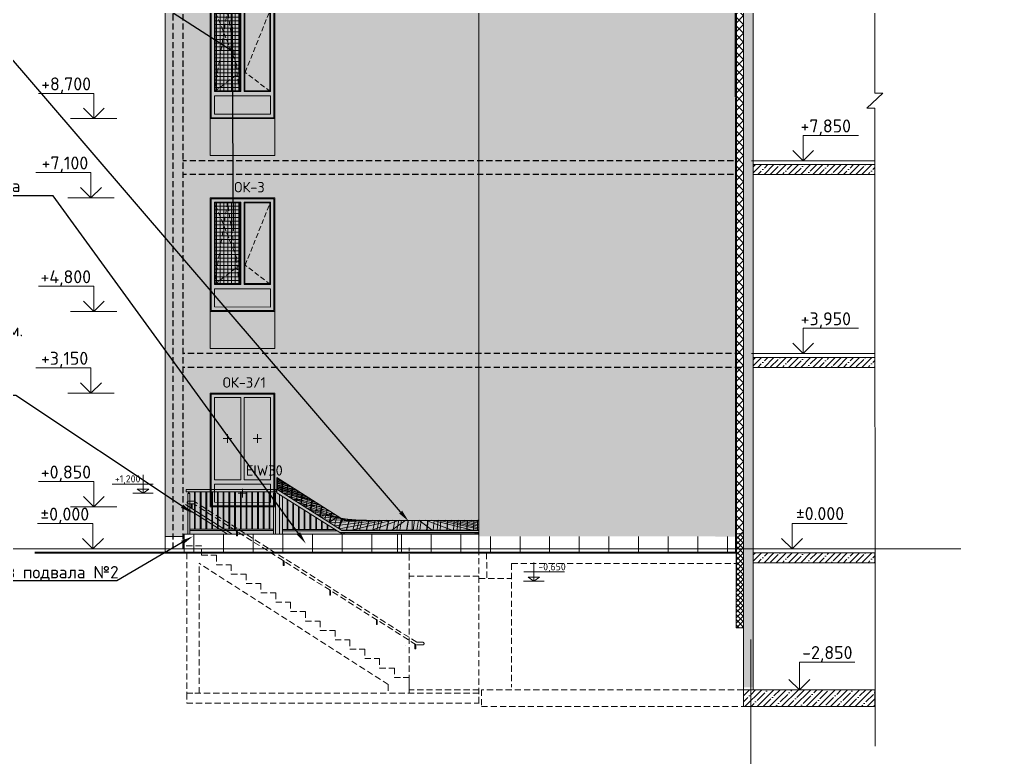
# Model space of a CAD drawing. Header units: millimetres. Extents: x -136099598 to 9192475, y 0 to 779331.
# Drawn here: x -294988 to -275324, y 250750 to 265677 of the extents above; entities that cross this region are included whole.
import ezdxf
from ezdxf import colors
from ezdxf.entities.mleader import LeaderData, LeaderLine
from ezdxf.math import Vec2, Vec3

# ---------------------------------------------------------------- set-up
doc = ezdxf.new("R2010")
doc.units = ezdxf.units.MM
doc.header["$MEASUREMENT"] = 0
doc.linetypes.add('01_base$0$DASHED2', pattern=[0.375, 0.25, -0.125])
doc.linetypes.add('ADSK_Штриховая_ш2 п1', pattern=[3, 2, -1])
doc.layers.get('0').update_dxf_attribs({"color": 250, "lineweight": 9})
doc.layers.get('Defpoints').update_dxf_attribs({"color": 8})
for name, color, linetype, lineweight, true_color in [('!_Окно_00_Штрих_Стекло', 7, 'Continuous', 0, 0x737373), ('RAL 100 6030', 7, 'Continuous', 0, 0x989057), ('RAL 7016', 7, 'Continuous', 0, 0x383e42), ('RAL 90 10', 7, 'Continuous', 0, 0xf1ece1)]:
    doc.layers.add(name, color=color, linetype=linetype, lineweight=lineweight, true_color=true_color)
for name, color, linetype, lineweight in [('!_Цоколь', 7, 'Continuous', 0), ('_Фасад', 7, 'Continuous', 9), ('АР-Выноски', 5, 'Continuous', 5), ('АР.РД_Выноски', 174, 'Continuous', 9), ('АР_Лестницы ограждения', 86, 'Continuous', 13), ('АР_Оси', 193, 'Continuous', 9), ('АР_тонкая линия', 250, 'Continuous', 0), ('Подвал', 250, 'ADSK_Штриховая_ш2 п1', 30), ('пунктир', 251, 'Continuous', 13), ('СТЕНЫ кирпич ЛИДЕР', 250, 'Continuous', 15), ('Фасад_тонкие', 7, 'Continuous', 5), ('фасады', 7, 'Continuous', 9), ('Штриховка', 7, 'Continuous', 5)]:
    doc.layers.add(name, color=color, linetype=linetype, lineweight=lineweight)
for name, color, linetype in [('PDF _0', 7, 'Continuous'), ('PDF _PDF _0', 7, 'Continuous'), ('PDF _Текст', 7, 'Continuous')]:
    doc.layers.add(name, color=color, linetype=linetype)
doc.styles.add('ICOCPEUR', font='isocpeur.ttf')
doc.styles.add('ISOCPEUR', font='isocpeur.ttf', dxfattribs={"width": 0.7})
doc.styles.add('PDF ISOCPEUR', font='isocpeur.ttf')

# ---------------------------------------------------------------- blocks, each defined once
blk = doc.blocks.new('A$C3735e77a')
at = {"layer": 'RAL 100 6030'}
h = blk.add_hatch(color=256, dxfattribs=at)
h.dxf.hatch_style = 1
h.paths.add_polyline_path([(1311.510507199913, 5.960464477539062e-08), (0, -5.960464477539062e-08), (0, -748.4301744000404), (1311.510507199913, -748.4301742808311)])
at = {"layer": 'СТЕНЫ кирпич ЛИДЕР', "ltscale": 100}
blk.add_lwpolyline([(0, 0), (1311.510507199913, 0), (1311.510507199913, -748.4301744000404), (0, -748.4301744000404)], close=True, dxfattribs=at)
blk = doc.blocks.new('A$Cb9b29b39')
at = {"layer": '!_Окно_00_Штрих_Стекло'}
h = blk.add_hatch(color=256, dxfattribs=at)
h.dxf.hatch_style = 1
h.set_gradient(color1=(70, 92, 124), color2=(219, 225, 235), name='CURVED')
h.paths.add_polyline_path([(104.7375148522565, 2195.805603200105), (600.7859016004952, 2195.805603200105), (600.917144174367, 563.8608007034557), (104.8687574261282, 563.8608007034557)])
h.paths.add_polyline_path([(1207.596321599558, 2196.245167824501), (706.8104199990632, 2195.429451017438), (706.8598987724226, 563.3541789744892), (1207.645800372918, 564.1698957815521)])
h.paths.add_polyline_path([(90.00087051630544, 460.4536994000958), (1221.511377716219, 458.442972600082), (1221.138098465409, 88.78133905673968), (89.62759126549577, 90.79206585675348)])
at = {"layer": 'PDF _PDF _0', "lineweight": 0, "true_color": 0x636466}
h = blk.add_hatch(dxfattribs=at)
h.set_pattern_fill('ANSI37', color=251, scale=600, angle=135)
h.set_pattern_definition([(180, (0, 0), (-7.105427357601002e-15, -75), []), (270, (0, 0), (75, -1.4210854715202e-14), [])])
h.paths.add_polyline_path([(600.8136891417488, 564.3675598258352), (600.7859016004952, 2196.819007847348), (105, 2195.805603200105), (105.0277875412536, 563.3541551785921)])
at = {"layer": 'RAL 7016'}
h = blk.add_hatch(color=256, dxfattribs=at)
h.dxf.hatch_style = 1
h.paths.add_polyline_path([(1311.510507199913, 2300.805603200105), (0, 2300.805603200105), (0, 0), (1311.510507199913, 0)])
h.paths.add_polyline_path([(706.5796793646753, 2195.805238283163), (1207.36558096517, 2196.457152982024), (1207.875794880772, 564.0883693593746), (707.0898932802779, 563.4364546605138)], flags=16)
h.paths.add_polyline_path([(600.7537557798416, 2196.457851492578), (600.8466301839273, 564.1506789157517), (105.0768014937589, 563.571203607704), (104.9839270896732, 2195.878376184531)], flags=16)
h.paths.add_polyline_path([(1221.510942458066, 458.442972600082), (1221.510942458066, 88.78001549258283), (90.00043525815272, 90.79074229259663), (90.00043525815272, 460.4536994000958)], flags=16)
at = {"layer": 'PDF _0', "linetype": 'ADSK_Штриховая_ш2 п1', "lineweight": 0, "ltscale": 50}
for points in [[(600.7859016004952, 548.4238148743755), (354.8500436004254, 2212.762696000049), (88.91418926464394, 548.4238148743755), (600.7859016004952, 935.0000000000007), (88.91418560035527, 2212.762696000049)], [(710.7246055994185, 548.4238148743755), (969.1604635994884, 548.4238148743755), (1222.59631793527, 548.4238148743755), (710.7246055994185, 935.0000000000007), (1222.596321599558, 2212.762696000049)]]:
    blk.add_lwpolyline(points, dxfattribs=at)
at = {"layer": 'PDF _PDF _0', "lineweight": 0}
for points in [[(0, 0), (1311.510507199913, 0), (1311.510507199913, 2300.805603200105), (0, 2300.805603200105)], [(20, 17.99304506136497), (1291.510507199913, 17.99304506136497), (1291.510507199913, 2280.805603200105), (20, 2280.805603200105)], [(88.91418560035527, 548.4238148743755), (620.7859016004952, 548.4238148743755), (620.7859016004952, 2212.762696000049), (88.91418560035527, 2212.762696000049)], [(105, 563.3540983798341), (600.7859016004952, 564.3675030270772), (600.7859016004952, 2196.819007847348), (105, 2195.805603200105)], [(1222.596321599558, 548.4238148743755), (690.7246055994185, 548.4238148743755), (690.7246055994185, 2212.762696000049), (1222.596321599558, 2212.762696000049)], [(706.8104199990632, 563.3540983798341), (1207.596321599558, 564.169815186897), (1207.596321599558, 2196.621320007167), (706.8104199990632, 2195.805603200105)], [(1221.509636683608, 87.77465209257593), (90.00087051630544, 91.79610569260353), (90, 459.4483360000889), (1221.512248232524, 459.4483360000889)]]:
    blk.add_lwpolyline(points, close=True, dxfattribs=at)
at = {"layer": 'PDF _Текст', "lineweight": 0, "insert": (489.5, 2409), "char_height": 209.9930287715913, "attachment_point": 7, "style": 'PDF ISOCPEUR'}
blk.add_mtext('ОК-3', dxfattribs=at)
blk = doc.blocks.new('A$C5c3870a3')
at = {"layer": '!_Окно_00_Штрих_Стекло'}
h = blk.add_hatch(color=256, dxfattribs=at)
h.dxf.hatch_style = 1
h.set_gradient(color1=(70, 92, 124), color2=(219, 225, 235), name='CURVED')
h.paths.add_polyline_path([(1221.509636683622, 2212.762696000049), (88.91418560035527, 2212.762696000049), (88.91418560035527, 91.79610569259967), (1221.509636683622, 91.79610569259967)])
at = {"layer": 'RAL 7016'}
h = blk.add_hatch(color=256, dxfattribs=at)
h.dxf.hatch_style = 1
h.paths.add_polyline_path([(1311.510507199913, 2300.805603200104), (0, 2300.805603200104), (0, 0), (1311.510507199913, 0)])
h.paths.add_polyline_path([(690.4694986416143, 2212.922943133308), (1222.341214641754, 2212.60244886679), (1222.851428557362, 548.2635677411163), (690.9797125572222, 548.5840620076342)], flags=16)
h.paths.add_polyline_path([(620.785901600495, 2213.196928770572), (620.7859016005532, 548.8580476449279), (88.91418560035527, 547.9895821038517), (88.91418560029706, 2212.328463229496)], flags=16)
h.paths.add_polyline_path([(1221.512248232553, 459.4483360000886), (1221.510942458059, 88.78001549257897), (90.00400834350148, 91.79609454056481), (90, 459.4483360000886)], flags=16)
at = {"layer": 'PDF _PDF _0', "lineweight": 0}
for p, q in [((266.6671968509909, 1380.086553113593), (439.1187047495041, 1380.086553113593)), ((352.8929508002475, 1466.312307062879), (352.8929508002475, 1293.860799164308)), ((870.9776168500539, 1379.98770919352), (1043.429124748567, 1379.98770919352)), ((957.2033707993105, 1466.213463142805), (957.2033707993105, 1293.761955244234)), ((570.5557170658722, 274.6151291428832), (743.0072249644436, 274.6151291428832)), ((656.7814710151288, 360.840883092169), (656.7814710151288, 188.3893751935975))]:
    blk.add_line(p, q, dxfattribs=at)
for points in [[(0, 0), (1311.510507199913, 0), (1311.510507199913, 2300.805603200104), (0, 2300.805603200104)], [(20, 17.99304506136104), (1291.510507199913, 17.99304506136104), (1291.510507199913, 2280.805603200104), (20, 2280.805603200104)], [(88.91418560035527, 548.4238148743752), (620.785901600495, 548.4238148743752), (620.785901600495, 2212.762696000049), (88.91418560035527, 2212.762696000049)], [(1222.596321599558, 548.4238148743752), (690.7246055994183, 548.4238148743752), (690.7246055994183, 2212.762696000049), (1222.596321599558, 2212.762696000049)], [(1221.509636683622, 87.77465209257207), (90.00087051629089, 91.79610569259967), (90, 459.4483360000886), (1221.512248232553, 459.4483360000886)]]:
    blk.add_lwpolyline(points, close=True, dxfattribs=at)
at = {"layer": 'PDF _Текст', "lineweight": 0, "insert": (256.8760338872671, 2409), "char_height": 209.9930287715913, "attachment_point": 7, "style": 'PDF ISOCPEUR'}
blk.add_mtext('ОК-3/1', dxfattribs=at)
at = {"layer": 'PDF _Текст', "color": 1, "lineweight": 0, "insert": (726.4165002042428, 630.9283493522962), "char_height": 209.9930287715913, "attachment_point": 7, "style": 'PDF ISOCPEUR'}
blk.add_mtext('EIW30', dxfattribs=at)
blk = doc.blocks.new('A$Cd8d14d9d')
at = {"ltscale": 150}
for p, q in [((5.820766091346741e-10, 681.8325255829841), (3.492459654808044e-10, 1.746229827404022e-10)), ((-379.55729005381, 0), (379.5572900550906, 0)), ((-372.345492569264, 340.9162627916085), (1132.063883091207, 340.9162627916085))]:
    blk.add_line(p, q, dxfattribs=at)
blk.add_lwpolyline([(0, 0), (210.0000000001164, 147), (-209.9999999998836, 147), (0, 0)], dxfattribs=at)
blk = doc.blocks.new('A$Cada069b3')
at = {"ltscale": 150}
for points in [[(-1400.00158377859, 144.6174414429115), (-1381.849241217133, 144.6174414429115), (-1381.849241217133, 177.013339549565), (-1400.00158377859, 177.013339549565)], [(332.4994130000705, 149.6921901871974), (350.6517555615283, 149.6921901871974), (350.6517555615283, 177.5978971643781), (332.4994130000705, 177.5978971643781)]]:
    blk.add_lwpolyline(points, close=True, dxfattribs=at)
at = {"layer": 'АР_Лестницы ограждения', "color": 18, "ltscale": 20, "true_color": 0x000000}
for points in [[(-1445.947179500945, 177.0079287362751), (378.0207833755994, 177.6129980796541), (378.0207833755994, 228.1255866364518), (-1445.947179500945, 227.5205172930728)], [(-1372.555208678241, -604.3836981280765), (321.9455510990514, -603.5809798470893), (321.9455510990514, -578.5809798470893), (-1372.555208678241, -579.3836981280765)]]:
    blk.add_lwpolyline(points, close=True, dxfattribs=at)
for points, elevation in [([(-1372.555600885767, -674.3477736404457), (-1372.552980188746, 144.6174414429115), (-1410.552980188746, 144.6174414429115), (-1410.555690376088, -675.9591599344858), (-1372.555690376088, -675.9591599344858)], -3.412446640648411), ([(359.9453958928934, -673.7632160256326), (359.9480165899149, 149.6921901871974), (321.9480165899149, 149.6921901871974), (321.9452682615956, -676.0613794058736), (359.9452682615956, -676.0613794058736)], -0.0421918157645238)]:
    blk.add_lwpolyline(points, dxfattribs=dict(at, elevation=elevation))
for points in [[(-1276.000180567848, -578.5966451334825), (-1275.99994093948, 177.8001388049743)], [(-1259.99994093948, 177.8002785182616), (-1260.000180567848, -578.5966451334825), (-1260.000180567848, -578.5966451334825)], [(-1160.000180567848, -578.5966451334825), (-1159.99994093948, 177.8001388049743)], [(-1143.99994093948, 177.8002785182616), (-1144.000180567848, -578.5966451334825), (-1144.000180567848, -578.5966451334825)], [(-1044.000180567964, -578.5967968645564), (-1043.999940939597, 177.7999870739004)], [(-1027.999940939597, 177.8001267871878), (-1028.000180567964, -578.5967968645564), (-1028.000180567964, -578.5967968645564)], [(-928.000180567964, -578.5967968645564), (-927.9999409395969, 177.7999870739004)], [(-911.9999409395969, 177.8001267871878), (-912.000180567964, -578.5967968645564), (-912.000180567964, -578.5967968645564)], [(-812.000180567964, -578.5967968645564), (-811.9999409395969, 177.7999870739004)], [(-795.9999409395969, 177.8001267871878), (-796.000180567964, -578.5967968645564), (-796.000180567964, -578.5967968645564)], [(-696.000180567964, -578.5967968645564), (-695.9999409395969, 177.7999870739004)], [(-679.9999409395969, 177.8001267871878), (-680.000180567964, -578.5967968645564), (-680.000180567964, -578.5967968645564)], [(-580.0001805681386, -578.5971003267041), (-579.9999409397715, 177.7996836117527)], [(-563.9999409397715, 177.7998233250401), (-564.0001805681386, -578.5971003267041), (-564.0001805681386, -578.5971003267041)], [(-464.0001805681386, -578.5971003267041), (-463.9999409397715, 177.7996836117527)], [(-447.9999409397715, 177.7998233250401), (-448.0001805681386, -578.5971003267041), (-448.0001805681386, -578.5971003267041)], [(-348.0001805681386, -578.5971003267041), (-347.9999409397715, 177.7996836117527)], [(-331.9999409397715, 177.7998233250401), (-332.0001805681386, -578.5971003267041), (-332.0001805681386, -578.5971003267041)], [(-232.0001805681386, -578.5971003267041), (-231.9999409397715, 177.7996836117527)], [(-215.9999409397715, 177.7998233250401), (-216.0001805681386, -578.5971003267041), (-216.0001805681386, -578.5971003267041)], [(-116.0001805681386, -578.5971003267041), (-115.9999409397715, 177.7996836117527)], [(-99.99994093977148, 177.7998233250401), (-100.0001805681386, -578.5971003267041), (-100.0001805681386, -578.5971003267041)], [(-0.000180568138603121, -578.5971003267041), (5.906022852286696e-05, 177.7996836117527)], [(16.00005906022852, 177.7998233250401), (15.9998194318614, -578.5971003267041), (15.9998194318614, -578.5971003267041)], [(115.9998194318614, -578.5971003267041), (116.0000590602285, 177.7996836117527)], [(132.0000590602285, 177.7998233250401), (131.9998194318614, -578.5971003267041), (131.9998194318614, -578.5971003267041)], [(231.9998194318614, -578.5971003267041), (232.0000590602285, 177.7996836117527)], [(248.0000590602285, 177.7998233250401), (247.9998194318614, -578.5971003267041), (247.9998194318614, -578.5971003267041)]]:
    blk.add_lwpolyline(points, dxfattribs=at)
blk = doc.blocks.new('A$Cfedd2a94')
at = {"layer": 'RAL 7016', "ltscale": 100, "true_color": 0x000000, "transparency": 33554687}
h = blk.add_hatch(dxfattribs=at)
h.set_pattern_fill('ANSI32', color=18, scale=400, angle=45)
h.set_pattern_definition([(90, (8363973739.136328, 936048185.6538733), (-150, 0), []), (90, (8363973789.136328, 936048235.6538732), (-150, 0), [])])
h.paths.add_polyline_path([(-4085.036197565933, 1129.984484850895), (-2717.037286850362, 263.5902766940417), (0.1965839916083496, 268.5529885051074), (0.1938563800940756, 64.5017428236315), (-2779.457221012475, 64.64048655412626), (-4085.035644864285, 891.5019524948439)])
at = {"ltscale": 150}
blk.add_line((-4085.036197565933, 1129.984484850895, -2.182579811113361), (-4085.035485678429, 822.8156349555286, -2.182579811113361), dxfattribs=at)
at = {"color": 18, "ltscale": 150, "true_color": 0x000000}
for p, q in [((-4085.036197565933, 1129.984484850895, -2.182579811113361), (-2717.037286850245, 263.5902766940417, -2.182579811113361)), ((-4085.035613673477, 891.5019327407936, -2.182579811113361), (-2779.457221012475, 64.64048655412626, -2.182579811113361)), ((-4085.03548567844, 822.8156349555356, -2.182579811113361), (-2808.963090355188, 14.64121037325822, -2.182579811113361)), ((-3974.382803417553, 52.5307582768812, -0.6389970038698944), (-2868.789046587277, 52.53075953212101, -0.6389970038698944)), ((-3974.382749293126, 77.53306578963242, -0.6389970038698944), (-2908.262960635446, 77.53075787774287, -0.6389970038698944))]:
    blk.add_line(p, q, dxfattribs=at)
at = {"layer": 'АР_Лестницы ограждения', "color": 18, "ltscale": 20, "true_color": 0x000000}
for p, q in [((-3879.371638980374, 692.5626324051991, -0.6389970038698944), (-3879.371656113275, 77.5307849298697, -0.6389970038698944)), ((-3864.368335951498, 77.53078451182228, -0.6389970038698944), (-3864.368319083325, 683.0605857586488, -0.6389970038698944)), ((-3763.594172468787, 619.237335407408, -0.9198515726102183), (-3763.594187559123, 77.53078170469962, -0.9198515726102183)), ((-3748.590867397463, 77.5307812866522, -0.9198515726102183), (-3748.590852571797, 609.7352887609741, -0.9198515726102183)), ((-3647.816705957317, 545.9120384098496, -1.200706141350543), (-3647.816719004972, 77.53077847941313, -1.200706141350543)), ((-3632.813398843311, 77.53077806148212, -1.200706141350543), (-3632.81338606021, 536.4099917634157, -1.200706141350543)), ((-3532.03923944573, 472.5867414121749, -1.481560710090867), (-3532.03925045082, 77.53077525424305, -1.481560710090867)), ((-3517.035930289159, 77.53077483631205, -1.481560710090867), (-3517.035919548682, 463.084694765741, -1.481560710090867)), ((-3416.26177293426, 399.2614444146166, -1.762415278831192), (-3416.261781896726, 77.53077202907298, -1.762415278831192)), ((-3401.258461734949, 77.53077161114197, -1.762415278831192), (-3401.25845303727, 389.7593977681827, -1.762415278831192)), ((-3300.484306422848, 325.9361474170582, -2.043269847571433), (-3300.484313342633, 77.53076880378649, -2.043269847571433)), ((-3285.480993180972, 77.53076838585548, -2.043269847571433), (-3285.480986525741, 316.4341007705079, -2.043269847571433)), ((-3184.706839911261, 252.6108504193835, -2.324124416311757), (-3184.706844788481, 77.53076557861641, -2.324124416311757)), ((-3169.703524626762, 77.5307651606854, -2.324124416311757), (-3169.703520014213, 243.1088037729496, -2.324124416311757)), ((-3068.929373399791, 179.2855534218252, -2.604978985052194), (-3068.929376234271, 77.53076235332992, -2.604978985052194)), ((-3053.926056072669, 77.53076193551533, -2.604978985052194), (-3053.926053502859, 169.7835067753913, -2.604978985052194))]:
    blk.add_line(p, q, dxfattribs=at)
at = {"layer": 'АР_Лестницы ограждения', "color": 18, "ltscale": 20, "true_color": 0x000000, "elevation": -0.6389970038698944}
blk.add_lwpolyline([(-4029.394510022568, 787.5765578869032), (-4029.396228673606, -14.27029889554251), (-3969.382948026963, -14.27029889554251), (-3969.381329038932, 742.9544338383239)], dxfattribs=at)
at = {"layer": 'АР_Лестницы ограждения', "color": 18, "ltscale": 20, "true_color": 0x000000}
for points, elevation in [([(-2726.067662899295, 14.64006839774083), (-2786.080943545938, 14.64006839774084), (-2786.082390462951, -14.34808419574983), (-2726.069109816308, -14.34808419574983)], 0.3891601081756217), ([(-14.8327583746759, 14.50546237079347), (-74.84603902131857, 14.50546237079347), (-74.84748593833137, -14.48269022269719), (-14.8342052916887, -14.4826902226972)], -0.5187930406019796)]:
    blk.add_lwpolyline(points, close=True, dxfattribs=dict(at, elevation=elevation))
at = {"layer": 'СТЕНЫ кирпич ЛИДЕР', "lineweight": 25, "ltscale": 100}
for p, q in [((-2717.037286850362, 263.5902766940417, 0.4312962431009795), (0.1965839916083496, 268.5529885051074, -0.4749845809258195)), ((-2808.963090355188, 14.64121037325822, -2.182579811113361), (0.1913606759917457, 14.5017428859137, -0.4731306821274051)), ((-2779.457221012475, 64.64048655412626, 0.3917671919068275), (0.1938563800940756, 64.5017428236315, -0.4731306821274051))]:
    blk.add_line(p, q, dxfattribs=at)
at = {"color": 18, "ltscale": 150, "true_color": 0x000000}
blk.add_blockref('A$Cada069b3', (-4475.840895375673, 661.7979947364656, -0.5968051881053706), dxfattribs=at)
blk = doc.blocks.new('A$C1a26f230')
at = {"ltscale": 150}
for p, q in [((-5082.61445232085, -14.52231458690949, -7.279925612025183), (-5946.547229038377, 532.6350743906805, -7.941669570220672)), ((-4989.03058957262, -14.5219357953174, -2.125420113004899), (-5932.314432598534, 582.8911251788959, -2.847944365826335))]:
    blk.add_line(p, q, dxfattribs=at)
blk.add_blockref('A$Cfedd2a94', (0, 0), dxfattribs=at)

msp = doc.modelspace()

# ---------------------------------------------------------------- hatches: boundary and pattern name
at = {"layer": '!_Цоколь', "lineweight": 0, "ltscale": 5, "true_color": 0x636466}
h = msp.add_hatch(dxfattribs=at)
h.set_pattern_fill('ANSI37', color=251, scale=4800, angle=44.99999999999999)
h.set_pattern_definition([(90, (534137.3137204774, -119.9999999999943), (-600, 1.13686837721616e-13), []), (180, (534137.3137204774, -119.9999999999943), (-1.70530256582424e-13, -600), [])])
h.paths.add_polyline_path([(-280502.776391004, 255221.1415239487), (-285692.5115495051, 255221.9085055224), (-285692.5114407605, 255269.5383922258), (-291658.303871123, 255269.4752674419), (-291658.3039798372, 255223.6469873684), (-292042.6825471682, 255223.7140572633), (-292042.6825471682, 254889.2850842912), (-280502.5887033324, 254887.5191343986)])
at = {"ltscale": 100, "transparency": 33554687}
h = msp.add_hatch(dxfattribs=at)
h.set_pattern_fill('ANSI35', color=0, scale=700)
h.set_pattern_definition([(45, (480703.240831236, -33702.26601868539), (-123.7436867076458, 123.7436867076458), []), (45, (480826.984517736, -33702.26601868539), (-123.7436867076458, 123.7436867076458), [218.75, -43.75, 0, -43.75])])
h.paths.add_polyline_path([(-280342.6817501982, 274870.6322440438), (-280142.6824246597, 274871.9806988095), (-280142.6812878127, 252170.7938466793), (-280342.6818562362, 252171.2432104607)])
h = msp.add_hatch(dxfattribs=at)
h.set_pattern_fill('ANSI35', color=0, scale=700)
h.set_pattern_definition([(45, (-459069.0327330439, -29950.42480728749), (-123.7436867076458, 123.7436867076458), []), (45, (-458945.2890465439, -29950.42480728749), (-123.7436867076458, 123.7436867076458), [218.75, -43.75, 0, -43.75])])
h.paths.add_polyline_path([(-280142.6819060001, 262741.2856562082), (-277682.8816283359, 262741.2866071649), (-277686.2742199869, 262541.2870280058), (-280142.6819060001, 262541.2858745451)])
h = msp.add_hatch(dxfattribs=at)
h.set_pattern_fill('ANSI35', color=0, scale=700)
h.set_pattern_definition([(45, (-459069.0327828078, -33850.42480728749), (-123.7436867076458, 123.7436867076458), []), (45, (-458945.2890963078, -33850.42480728749), (-123.7436867076458, 123.7436867076458), [218.75, -43.75, 0, -43.75])])
h.paths.add_polyline_path([(-280142.6818562362, 258841.2856562081), (-277682.881578572, 258841.2866071649), (-277686.2741702229, 258641.2870280058), (-280142.6818562362, 258641.2858745452)])
h = msp.add_hatch(dxfattribs=at)
h.set_pattern_fill('ANSI35', color=0, scale=700)
h.set_pattern_definition([(45, (-459069.0327828078, -37800.42480724506), (-123.7436867076458, 123.7436867076458), []), (45, (-458945.2890963078, -37800.42480724506), (-123.7436867076458, 123.7436867076458), [218.75, -43.75, 0, -43.75])])
h.paths.add_polyline_path([(-280142.6818562362, 254891.2856562506), (-277682.881578572, 254891.2866072073), (-277686.2741702229, 254691.2870280482), (-280142.6818562362, 254691.2858745875)])
h = msp.add_hatch(dxfattribs=at)
h.set_pattern_fill('ANSI35', color=0, scale=700)
h.set_pattern_definition([(45, (-60543.81144842599, -33572.26601868539), (-123.7436867076458, 123.7436867076458), []), (45, (-60420.06776192598, -33572.26601868539), (-123.7436867076458, 123.7436867076458), [218.75, -43.75, 0, -43.75])])
h.paths.add_polyline_path([(-280342.6816906251, 251781.3294611874), (-277682.3360367239, 251780.5272382086), (-277682.334740717, 252120.4422844485), (-280342.6820218472, 252121.2435951151)])
at = {"layer": 'RAL 7016', "ltscale": 100, "true_color": 0x000000, "transparency": 33554687}
h = msp.add_hatch(dxfattribs=at)
h.set_pattern_fill('ANSI32', color=18, scale=400, angle=45)
h.set_pattern_definition([(90, (8363688044.025144, 936303469.4949483), (-150, 0), []), (90, (8363688094.025144, 936303519.4949481), (-150, 0), [])])
h.paths.add_polyline_path([(-289780.1473817744, 256413.8255596677), (-288412.1484710588, 255547.431351511), (-285694.9146002168, 255552.394063322), (-285694.9173278284, 255348.3428176405), (-288474.5684052209, 255348.481561371), (-289780.1468290727, 256175.3430273118)])
at = {"layer": 'RAL 90 10', "ltscale": 100, "transparency": 33554687}
h = msp.add_hatch(color=256, dxfattribs=at)
h.dxf.hatch_style = 1
h.paths.add_polyline_path([(-280502.8379700293, 274871.3064729391), (-292042.682547171, 274871.3064771818), (-292042.6825255149, 255223.7594009275), (-291658.3033096945, 255223.6469871724), (-291658.3039795335, 255271.6462307672), (-285692.5103095366, 255267.3787949457), (-285692.5115495647, 255221.9007820063), (-280502.7666971995, 255220.3993142465)])
at = {"layer": 'Штриховка', "transparency": 33554636}
h = msp.add_hatch(dxfattribs=at)
h.set_pattern_fill('ANSI37', color=256, scale=1000)
h.set_pattern_definition([(45, (-455706.5329770332, -28580.43177824348), (-88.38834764831844, 88.38834764831844), []), (135, (-455706.5329770332, -28580.43177824348), (-88.38834764831844, -88.38834764831843), [])])
h.paths.add_polyline_path([(-280492.6825471304, 255275.0894197639), (-280342.6845252622, 255274.9636489119), (-280342.6828975079, 274871.2440437904), (-280492.6825466052, 274871.3689023302)])
h = msp.add_hatch(dxfattribs=at)
h.set_pattern_fill('ANSI37', color=256, scale=600)
h.set_pattern_definition([(45, (-5533.735640067025, -21843.20235661304), (-53.03300858899107, 53.03300858899107), []), (135, (-5533.735640067025, -21843.20235661304), (-53.03300858899107, -53.03300858899106), [])])
h.paths.add_polyline_path([(-280492.6808686039, 253373.2579946081), (-280342.6828467356, 253373.132223756), (-280342.6840252202, 255278.3264716132), (-280492.6836743174, 255278.451330153)])

# ---------------------------------------------------------------- linework, layer by layer
at = {"ltscale": 150}
for p, q in [((-292042.6825471682, 274971.2418561775), (-292042.6825471682, 254889.2850842912, 1.961751612302669)), ((-277684.5778743976, 262821.285874546, -0.2203970998387463), (-280142.6818562362, 262821.285874546, -0.2203970998384341)), ((-277684.5778743975, 258921.2858745461, -0.2203970998387463), (-280142.6818562362, 258921.2858745461, -0.2203970998384341)), ((-289780.1473817744, 256413.8255596677, 0.6223153665631904), (-289780.1466529772, 256099.360441895, 0.6223153665631904)), ((-287341.720698165, 255269.4302209427, 1.762896430446744), (-287341.7426340724, 254888.6181530251, 1.92882411719421)), ((-291658.3039798372, 255223.6800842401, 2.165898173806657), (-292042.6825471682, 255223.6800825013, 1.810287088887987)), ((-277684.5778743975, 254971.2858745885, -0.2203970998406566), (-280142.6818562362, 254971.2858745885, -0.2203970998403444))]:
    msp.add_line(p, q, dxfattribs=at)
at = {"color": 18, "ltscale": 150, "true_color": 0x000000}
for p, q in [((-285692.6825480436, 254887.4356429823, 0.007176797933764689), (-285692.6825406597, 274971.2418551642, -1.912629427089659)), ((-289780.1473817744, 256413.8255596677, 0.6223153665631904), (-288412.1484710587, 255547.431351511, 0.6223153665631904)), ((-289780.1467978819, 256175.3430075577, 0.6223153665631904), (-288474.5684052209, 255348.481561371, 0.6223153665631904)), ((-289780.1466698869, 256106.6567097724, 0.6223153665631904), (-288504.0742745636, 255298.4822851901, 0.6223153665631904))]:
    msp.add_line(p, q, dxfattribs=at)
at = {"layer": '_Фасад', "lineweight": 0}
for p, q in [((-293016.9163330253, 263671.2858745801), (-293951.9163330253, 263671.2858745801)), ((-280182.0030822511, 262821.2858745457, -0.2203970998386773), (-279247.0030822512, 262821.2858745457, -0.2203970998386773)), ((-293074.6996300891, 262072.0914777036), (-294009.699630089, 262072.0914777036)), ((-293016.9163330253, 259771.2858745035), (-293951.9163330253, 259771.2858745035)), ((-280182.0030822511, 258921.2858745457, -0.2203970998386773), (-279247.0030822512, 258921.2858745457, -0.2203970998386773)), ((-293074.6996300891, 258122.091477746), (-294009.699630089, 258122.0914777459)), ((-293016.9163330253, 255821.2858745459), (-293951.9163330253, 255821.2858745458)), ((-293035.9204839342, 254971.2858745457), (-293970.9204839341, 254971.2858745457))]:
    msp.add_line(p, q, dxfattribs=at)
at = {"layer": 'Defpoints', "color": 2, "linetype": '01_base$0$DASHED2', "ltscale": 500}
for p, q in [((-291882.6825471682, 274971.2418561775), (-291881.8916133725, 254889.2382671689, 1.92882411719421)), ((-291682.6825471682, 274971.2418561775), (-291682.6824922374, 254886.7116591027, 1.95236911174672)), ((-280543.4927115748, 262821.285874546, -1.961751612301516), (-291682.682547168, 262821.285874546)), ((-280543.4927115748, 262541.2858745451, -1.961751612301516), (-291682.682547168, 262541.2858745451)), ((-280393.4920206427, 258921.2858745461, -1.961751612301535), (-291682.6825471679, 258921.2858745461)), ((-280393.4920206427, 258641.2858745452, -1.961751612301535), (-291682.6825471679, 258641.2858745452))]:
    msp.add_line(p, q, dxfattribs=at)
at = {"layer": 'АР_Лестницы ограждения', "color": 18, "ltscale": 20, "true_color": 0x000000}
for p, q in [((-289574.4828231888, 255976.403707222, 2.165898173806657), (-289574.4828403217, 255361.3718597467, 2.165898173806657)), ((-289559.4795201599, 255361.3718593287, 2.165898173806657), (-289559.4795032918, 255966.9016605755, 2.165898173806657)), ((-289458.7053566772, 255903.0784102243, 1.885043605066333), (-289458.7053717676, 255361.3718565216, 1.885043605066333)), ((-289443.7020516059, 255361.3718561036, 1.885043605066333), (-289443.7020367802, 255893.5763635779, 1.885043605066333)), ((-289342.9278901658, 255829.7531132267, 1.604189036326008), (-289342.9279032134, 255361.3718532963, 1.604189036326008)), ((-289327.9245830518, 255361.3718528784, 1.604189036326008), (-289327.9245702687, 255820.2510665802, 1.604189036326008)), ((-289227.1504236542, 255756.4278162291, 1.323334467585684), (-289227.1504346593, 255361.3718500711, 1.323334467585684)), ((-289212.1471144976, 255361.3718496532, 1.323334467585684), (-289212.1471037571, 255746.9257695826, 1.323334467585684)), ((-289111.3729571427, 255683.1025192314, 1.04247989884536), (-289111.3729661052, 255361.3718468459, 1.04247989884536)), ((-289096.3696459434, 255361.371846428, 1.04247989884536), (-289096.3696372457, 255673.600472585, 1.04247989884536)), ((-288995.5954906313, 255609.7772222339, 0.7616253301051188), (-288995.5954975511, 255361.3718436207, 0.7616253301051188)), ((-288980.5921773894, 255361.3718432027, 0.7616253301051188), (-288980.5921707342, 255600.2751755874, 0.7616253301051188)), ((-288879.8180241197, 255536.4519252363, 0.480770761364794), (-288879.8180289969, 255361.3718403955, 0.480770761364794)), ((-288864.8147088352, 255361.3718399775, 0.480770761364794), (-288864.8147042227, 255526.9498785898, 0.480770761364794)), ((-288764.0405576082, 255463.1266282386, 0.1999161926243573), (-288764.0405604427, 255361.3718371702, 0.1999161926243573)), ((-288749.0372402811, 255361.3718367523, 0.1999161926243573), (-288749.0372377113, 255453.6245815923, 0.1999161926243573))]:
    msp.add_line(p, q, dxfattribs=at)
for points, elevation in [([(-288426.1788471077, 255298.4811432146), (-288466.1921277544, 255298.4811432146), (-288466.1935746714, 255269.4929906211), (-288426.1802940248, 255269.4929906211)], 3.194055285852173), ([(-285695.1104607499, 255298.3351511136), (-285735.1237413966, 255298.3351511136), (-285735.1251883136, 255269.3469985201), (-285695.111907667, 255269.3469985201)], 2.804895177676551)]:
    msp.add_lwpolyline(points, close=True, dxfattribs=dict(at, elevation=elevation))
at = {"layer": 'АР_Оси', "color": 6}
msp.add_line((-280193.4920206427, 248254.2540230494), (-280193.4920206427, 253139.4113952599), dxfattribs=at)
at = {"layer": 'АР_тонкая линия', "color": 1, "ltscale": 100}
msp.add_line((-297504.468967871, 254971.2858745457, 1.961751612303803), (-275944.570823317, 254971.2858745457), dxfattribs=at)
at = {"layer": 'АР_тонкая линия', "color": 3, "lineweight": 40, "ltscale": 100}
msp.add_line((-280502.6825471682, 254889.2850842912, -0.220397099839523), (-294673.2864893684, 254889.2850842912, 1.961751612302669), dxfattribs=at)
at = {"layer": 'пунктир', "linetype": '01_base$0$DASHED2', "ltscale": 500}
for p, q in [((-291570.0171691928, 255932.3338437236, 3.839918246323642), (-291454.7587848239, 255932.3338437236, 4.047826484978476)), ((-291569.9690752853, 255882.3338437236, 3.840012478105852), (-291469.2497807919, 255882.3338437236, 4.083998123310293)), ((-286962.2226023842, 253030.325198538, 3.682619892531712), (-291469.2497807919, 255882.3338437236, 4.083998123310293)), ((-286949.0950953524, 253081.1004561445, 3.682619892531712), (-291454.7587848239, 255932.3338437236, 3.992570191447147)), ((-287102.6597072298, 252110.363987662, 1.037919730455542), (-287102.5143265181, 254988.1112074922, 1.280638293936819)), ((-285692.6825480127, 254971.2858745457, -0.0008384256162141668), (-285692.6825512398, 251831.2859300209, 1.961751612302669)), ((-285538.4487935691, 254887.3905364968, 0.007176797933764467), (-285532.472203157, 254368.0084380214, 1.58719096481218)), ((-287528.2022673549, 252226.6583182562, 3.366492248642439), (-291354.8719355363, 254679.1673253947, 3.366492248642439)), ((-285034.3837825392, 254672.197056939, 1.964693701426704), (-285034.3836626343, 252171.2859224093, 1.961751612302669)), ((-285034.3831582259, 254672.197056939, 1.964693696485114), (-280502.6825471682, 254672.1972407277, 1.92882411719421)), ((-285692.6837299399, 254420.4532599089, 1.781013736201999), (-287102.67199191, 254420.4525371382, 0.6223153665631904)), ((-285692.5749344623, 254368.0083527367, 1.073314702373891), (-285034.2756001271, 254368.0087034044, 3.186235567226022)), ((-286824.2957858855, 253081.100457921, 3.463631611896147), (-286949.0950953524, 253081.1004561445, 3.995295195928636)), ((-287177.5012153276, 253018.85074478, 1.636959594255658), (-287177.5012153276, 253018.85074478, 1.636959594255658)), ((-286824.2613188876, 253028.9197546351, 3.463631611896147), (-286960.7221504197, 253028.9197500376, 3.457272212962762)), ((-286824.2613188876, 253028.9197546351, 3.463631611896147), (-286824.2613188876, 253028.9197546351, 3.463631611896147)), ((-287528.2022673549, 252226.6583182562, 3.366492248642439), (-287528.2022822592, 252050.3856397982, 1.275699894248659)), ((-285692.6825509425, 252120.4532599091, 1.781013736201999), (-287102.6708129126, 252120.4525371385, 0.6223153665631904))]:
    msp.add_line(p, q, dxfattribs=at)
for points, elevation in [([(-291495.6364820517, 255882.3338437236), (-291514.9421127003, 255882.3338437236), (-291514.945152427, 255795.1689319099), (-291495.6394084896, 255795.1689319099)], 5.228135900391283), ([(-290578.9103578097, 255318.9345938455), (-290598.2161017471, 255331.1417119097), (-290598.2161017471, 255230.8532908864), (-290578.9103578097, 255230.8532908864)], 4.004707973008768), ([(-289635.588284262, 254722.0083712035), (-289654.8940281994, 254734.2154892676), (-289654.8940281994, 254633.9270682443), (-289635.588284262, 254633.9270682443)], 3.920699394855668), ([(-288692.2662107925, 254125.0821486108), (-288711.5719547299, 254137.2892666749), (-288711.5719547299, 254037.0008456516), (-288692.2662107925, 254037.0008456516)], 3.836690816702567), ([(-287748.9441373185, 253528.1559260153), (-287768.2498812558, 253540.3630440794), (-287768.2498812558, 253440.0746230561), (-287748.9441373185, 253440.0746230561)], 3.752682238549467), ([(-286967.2548594905, 253033.5095682353), (-286986.5606034279, 253045.72607957), (-286986.5606034279, 252947.1825339825), (-286967.2548594905, 252947.1825339825)], 3.684787339811906), ([(-280342.6818562362, 252121.2859884253), (-285641.8723866584, 252121.2860484883), (-285641.8723866584, 251781.2860484883), (-280342.6818562362, 251781.2859884253)], 1.741354512463146), ([(-285692.6825545534, 252050.3854846002), (-291604.6719887704, 252050.38598493), (-291604.6719824585, 251850.38598493), (-285692.6825482415, 251850.3854846002)], 1.275699894248659)]:
    msp.add_lwpolyline(points, close=True, dxfattribs=dict(at, elevation=elevation))
for points, elevation in [([(-291302.6709734474, 254840.4206490026), (-291302.6709828952, 255030.4206490028), (-291658.3039797892, 255030.3457716546)], 0.6223153665631904), ([(-291605.064094816, 254889.4521907253), (-291605.0640932606, 252050.3859697091), (-291354.8719455663, 252050.3859697091), (-291354.8719355363, 254679.1673253947)], 3.366492248642439), ([(-291305.0611084184, 254840.4209814982), (-291002.6709734474, 254840.4206639203), (-291002.6709364703, 254650.42066392), (-290702.67092696, 254650.4206788377), (-290702.6709224852, 254460.4206788375), (-290402.6709224852, 254460.4206937552), (-290402.6709125401, 254270.4206788374), (-290102.6709125401, 254270.4206788374), (-290102.6709125401, 254080.4206788374), (-289802.670902595, 254080.4206788374), (-289802.6708881739, 253890.4206788373), (-289502.6708881739, 253890.4206937549), (-289502.6708827047, 253700.420678837), (-289202.6708827047, 253700.4206788369), (-289202.6708826597, 253510.4206681138), (-288902.6708727145, 253510.4206830315), (-288902.6708727596, 253320.4329203957), (-288602.6708628145, 253320.4329353134), (-288602.6708528693, 253130.4329203957), (-288302.6708528693, 253130.4329203957), (-288302.6708429242, 252940.4329203957), (-288002.6708429242, 252940.4329203955), (-288002.6708329791, 252750.4329203954), (-287702.6708329791, 252750.4329353132), (-287702.6708329791, 252560.4329203953), (-287402.670823034, 252560.4329203953), (-287402.670823034, 252370.4329203952), (-287102.6708130888, 252370.4329205882), (-287102.6708129126, 252120.4525371385)], 0.6223153665631904), ([(-287102.6597072298, 252050.385602789), (-287102.659707397, 252370.3443708592), (-287402.659707397, 252370.3443708592)], 1.037919730455542)]:
    msp.add_lwpolyline(points, dxfattribs=dict(at, elevation=elevation))
for centre, radius, start, end in [((-291569.8638707479, 255907.3339680478, 3.839918246323642), 25.00034568195438, 90.35133150119289, 269.7588915829767), ((-286829.2969180849, 253055.0067914895, 3.463631611896147), 26.56860461353924, 280.9254700692508, 79.15022125508357)]:
    msp.add_arc(centre, radius, start, end, dxfattribs=at)
at = {"layer": 'СТЕНЫ кирпич ЛИДЕР', "lineweight": 25, "ltscale": 100}
for p, q in [((-288412.1484710588, 255547.431351511, 3.236191420777531), (-285694.9146002168, 255552.394063322, 2.329910596750732)), ((-288504.0742745636, 255298.4822851901, 0.6223153665631904), (-285694.9198235325, 255298.3428177028, 2.331764495549146)), ((-288474.5684052209, 255348.481561371, 3.196662369583379), (-285694.9173278284, 255348.3428176405, 2.331764495549146))]:
    msp.add_line(p, q, dxfattribs=at)
at = {"layer": 'СТЕНЫ кирпич ЛИДЕР', "lineweight": 25, "ltscale": 100, "elevation": -0.220397099839523}
for points in [[(-280502.84092456, 264111.4093273608), (-280502.8379699954, 274871.4299236981), (-280492.6825471682, 274871.4299198057), (-280492.6825471682, 254225.5329512827)], [(-280502.6825471682, 264101.4105816094), (-280502.6825471682, 254889.2850842912)]]:
    msp.add_lwpolyline(points, dxfattribs=at)
at = {"layer": 'СТЕНЫ кирпич ЛИДЕР', "ltscale": 100, "elevation": 1.741354512463146}
for points in [[(-280142.6818562362, 274871.3064714266), (-280342.6818562362, 274871.3064714266), (-280342.6818562362, 252121.2432104607), (-280142.6818562362, 252121.2432104607)], [(-277682.3354102874, 252120.5990102532), (-280342.6818562362, 252121.2859884253), (-280342.6818562362, 251781.2859884253), (-277682.3354102874, 251780.5990102532)]]:
    msp.add_lwpolyline(points, close=True, dxfattribs=at)
at = {"layer": 'Фасад_тонкие', "lineweight": 0}
for points in [[(-294600.1192043852, 264181.2339865669), (-293484.4163330253, 264181.233986567), (-293484.4163330253, 263671.2858745801), (-293271.0548277452, 263880.2023485003), (-293484.4163330253, 263671.2858745801), (-293693.3328069453, 263880.2023485003)], [(-294657.9025014489, 262582.0395896904), (-293542.199630089, 262582.0395896904), (-293542.199630089, 262072.0914777036), (-293328.838124809, 262281.0079516236), (-293542.199630089, 262072.0914777036), (-293751.116104009, 262281.0079516236)], [(-294600.1192043851, 260281.2339864903), (-293484.4163330253, 260281.2339864903), (-293484.4163330253, 259771.2858745035), (-293271.0548277452, 259980.2023484236), (-293484.4163330253, 259771.2858745035), (-293693.3328069453, 259980.2023484236)], [(-294657.9025014489, 258632.0395897327), (-293542.199630089, 258632.0395897328), (-293542.199630089, 258122.091477746), (-293328.838124809, 258331.007951666), (-293542.199630089, 258122.091477746), (-293751.116104009, 258331.007951666)], [(-294600.1192043851, 256331.2339865326), (-293484.4163330253, 256331.2339865327), (-293484.4163330253, 255821.2858745459), (-293271.0548277452, 256030.2023484659), (-293484.4163330253, 255821.2858745459), (-293693.3328069453, 256030.2023484659)]]:
    msp.add_lwpolyline(points, dxfattribs=at)
for points, elevation in [([(-278015.9542374001, 263331.2339865324), (-279131.65710876, 263331.2339865324), (-279131.65710876, 262821.2858745457), (-279345.01861404, 263030.2023484657), (-279131.65710876, 262821.2858745457), (-278922.74063484, 263030.2023484657)], -0.220397099839523), ([(-278015.9542374001, 259431.2339865325), (-279131.65710876, 259431.2339865325), (-279131.65710876, 258921.2858745457), (-279345.01861404, 259130.2023484657), (-279131.65710876, 258921.2858745457), (-278922.74063484, 259130.2023484657)], -0.220397099839523), ([(-293503.4204839341, 254971.2858745457), (-293503.4204839341, 255481.2339865325), (-294619.123355294, 255481.2339865325)], 0.001580876654005574), ([(-294619.123355294, 255481.2339865325), (-293503.4204839341, 255481.2339865325), (-293503.4204839341, 254971.2858745457), (-293290.0589786541, 255180.2023484657), (-293503.4204839341, 254971.2858745457), (-293712.3369578541, 255180.2023484657)], 0.001580876654005574), ([(-278242.2084259966, 255481.2339865753), (-279357.9112973565, 255481.2339865753), (-279357.9112973565, 254971.2858745886), (-279571.2728026365, 255180.2023485086), (-279357.9112973565, 254971.2858745886), (-279148.9948234365, 255180.2023485086)], -0.220397099839523), ([(-278092.2084259966, 252680.9567108415), (-279207.9112973565, 252680.9567108415), (-279207.9112973565, 252121.0085988548), (-279421.2728026365, 252329.9250727748), (-279207.9112973565, 252121.0085988548), (-278998.9948234365, 252329.9250727748)], -0.220397099839523)]:
    msp.add_lwpolyline(points, dxfattribs=dict(at, elevation=elevation))
at = {"layer": 'фасады', "ltscale": 150}
msp.add_lwpolyline([(-277682.8815785723, 275678.5435155878), (-277682.8815785723, 264188.813809211), (-277520.1700453851, 264188.813809211), (-277845.1273499732, 263879.8724181995), (-277682.8815785723, 263879.8724181995), (-277680.4467142759, 250981.3744874178)], dxfattribs=at)
at = {"layer": 'фасады', "ltscale": 150, "elevation": 1.741354512463146}
for points in [[(-277684.5779241614, 262541.2869267539), (-280142.6819060001, 262541.2858745451), (-280142.6819060001, 262741.2856562082), (-277684.5779241614, 262741.2867084169)], [(-277684.5778743975, 258641.2869267539), (-280142.6818562362, 258641.2858745452), (-280142.6818562362, 258841.2856562081), (-277684.5778743975, 258841.2867084169)], [(-280342.6818562362, 255272.0818279369), (-280492.6818591033, 255272.0818279369), (-280492.6818591033, 253373.195109182), (-280342.6818562362, 253373.195109182)], [(-277684.5778743975, 254691.2869267964), (-280142.6818562362, 254691.2858745875), (-280142.6818562362, 254891.2856562506), (-277684.5778743975, 254891.2867084593)]]:
    msp.add_lwpolyline(points, close=True, dxfattribs=at)
at = {"layer": 'фасады', "ltscale": 150, "elevation": 2.165898173806657}
msp.add_lwpolyline([(-285692.5103092215, 255269.3468540371), (-291658.3039798486, 255269.6781716757), (-291658.3039797542, 254889.4714025924)], dxfattribs=at)

# ---------------------------------------------------------------- block references
at = {"ltscale": 150, "xscale": -1}
for p in [(-289821.1720399684, 263671.2858745463), (-289821.1720399684, 259771.2858745463)]:
    msp.add_blockref('A$C3735e77a', p, dxfattribs=at)
at = {"ltscale": 150}
msp.add_blockref('A$C5c3870a3', (-291132.6825471683, 255821.2858745459), dxfattribs=at)
at = {"ltscale": 150, "yscale": 0.5493991115759425, "zscale": 0.5493991115759425}
for p, xscale, rotation in [((-292488.081883746, 256093.8575561739, 2.208089989571181), -0.5493991115759425, 359.9992924696829), ((-284582.9240545506, 254317.0974138695, 1.601143000545258), 0.5493991115759425, 0.0007075303171234376)]:
    msp.add_blockref('A$Cd8d14d9d', p, dxfattribs=dict(at, xscale=xscale, rotation=rotation))
at = {"color": 18, "ltscale": 150, "true_color": 0x000000}
for name, p in [('A$C1a26f230', (-285695.1111842084, 255283.8410748169, 2.804895177676551)), ('A$Cada069b3', (-290170.9520795841, 255945.6390695533, 2.208089989571181))]:
    msp.add_blockref(name, p, dxfattribs=at)
at = {"layer": 'Подвал', "ltscale": 150}
for p in [(-291132.6825471683, 263671.2858745462), (-291132.6825471683, 259771.2858745463)]:
    msp.add_blockref('A$Cb9b29b39', p, dxfattribs=at)

# ---------------------------------------------------------------- texts
at = {"layer": 'PDF _0', "color": 18, "lineweight": 0, "true_color": 0x000000, "style": 'PDF ISOCPEUR'}
for s, insert, char_height, attachment_point in [('+8,700', (-293538.5548277452, 264181.233986567), 262.4934346850584, 9), ('+7,850', (-278166.8951431025, 263331.2339865324, -0.2203970998386773), 262.4934346850584, 9), ('+7,100', (-293596.338124809, 262582.0395896904), 262.4934346850584, 9), ('+4,800', (-293538.5548277452, 260281.2339864903), 262.4934346850584, 9), ('+3,950', (-278166.8951431025, 259431.2339865325, -0.2203970998386773), 262.4934346850584, 9), ('+3,150', (-293596.338124809, 258632.0395897328), 262.4934346850584, 9), ('+0,850', (-293538.5548277452, 256331.2339865327), 262.4934346850584, 9), ('+1,200', (-292540.8699642402, 256280.4554330426, 2.208089989571181), 144.2136598104888, 9), ('%%P0.000', (-279281.6885504256, 255553.2550012618, -0.2203970998404861), 262.4934346850584, 7), ('-0,650', (-284491.418697231, 254503.1443075293, 1.601143000545258), 144.2136598104888, 7), ('-2,850', (-279153.7728026365, 252680.9567108415, -0.2203970998406566), 262.4934346850584, 7)]:
    msp.add_mtext(s, dxfattribs=dict(at, insert=insert, char_height=char_height, attachment_point=attachment_point))
at = {"layer": 'PDF _0', "color": 18, "lineweight": 0, "true_color": 0x000000, "insert": (-294564.9848606304, 255481.2315163749, 0.001580876654005574), "char_height": 262.4934346850584, "attachment_point": 7, "rotation": 359.9973857862014, "style": 'PDF ISOCPEUR'}
msp.add_mtext('%%P0,000', dxfattribs=at)

# ---------------------------------------------------------------- leaders
at = {"layer": 'АР-Выноски'}
ml = msp.add_multileader_mtext('Standard', dxfattribs=at)
ml.set_content('\\A1;Установка маскитных сеток на поворотно-откидные створки', color=256, style='ICOCPEUR')
ml.set_leader_properties()
ml.build(insert=Vec2(0, 0))
ml.multileader.update_dxf_attribs({"text_left_attachment_type": 6, "text_right_attachment_type": 6, "dogleg_length": 100, "arrow_head_size": 250})
ctx = ml.context
ctx.base_point, ctx.char_height, ctx.arrow_head_size, ctx.landing_gap_size, ctx.plane_origin = Vec3(-301841.6886620254, 268542.8360747409), 250, 250, 25, Vec3(-301900.9381747569, 279226.3260482056)
ctx.left_attachment, ctx.right_attachment = 6, 6
notes = []
notes.append((ctx, [(1, (1, 1, 0), (-296135.1911598038, 268542.8360747409), (-1, 0), 631.4975022216091, [(2, [(-290654.8645745678, 261151.8791299835), (-290703.228652248, 268813.1163429928), (-290703.228652248, 265052.3858323072)], 0, [])])]))
ctx.mtext.insert, ctx.mtext.width, ctx.mtext.defined_height, ctx.mtext.flow_direction = Vec3(-301816.6886620254, 268867.8360747409), 7622.923757025506, 229.9999999999868, 5
ml = msp.add_multileader_mtext('Standard', dxfattribs=at)
ml.set_content('Устройство покрытия из профнастила окрашенного в цвет цоколя асфальт матовый), на металлическом каркасе. Примыкание к фасаду предусмотреть через отлив из оцинкованной стали с окраской по RAL 7016.', color=256, style='ICOCPEUR')
ml.set_leader_properties()
ml.build(insert=Vec2(0, 0))
ml.multileader.update_dxf_attribs({"text_left_attachment_type": 6, "text_right_attachment_type": 6, "dogleg_length": 100, "arrow_head_size": 250})
ctx = ml.context
ctx.base_point, ctx.char_height, ctx.arrow_head_size, ctx.landing_gap_size, ctx.plane_origin = Vec3(-304503.7756367525, 265966.0477335916, 0.9597648048345295), 250, 250, 25, Vec3(-282857.8477669202, 255328.5870897938, 0.9597648048345295)
ctx.left_attachment, ctx.right_attachment = 6, 6
notes.append((ctx, [(0, (1, 1, 0), (-296078.7756367525, 265966.0477335916, 0.9597648048345295), (-1, 0), 100, [(0, [(-287114.307056471, 255526.6522859503, 0.9597648048345295)], 0, [])])]))
ctx.mtext.insert, ctx.mtext.width, ctx.mtext.defined_height, ctx.mtext.flow_direction = Vec3(-304478.7756367525, 266291.0477335916, 0.9597648048345295), 8422.692245507613, 27509.4838464154, 5
ml = msp.add_multileader_mtext('Standard', dxfattribs=at)
ml.set_content('\\A1;Замена ограждения из нержавеющей полированной стали высотой 1200 мм, поручни {\\fISOCTEUR|b0|i0|c204|p49;ø}50мм. Заполнение вертикальное из ригелей {\\fISOCTEUR|b0|i0|c204|p49;ø}16мм, с шагом 100мм.  ', color=256, style='ICOCPEUR')
ml.set_leader_properties()
ml.build(insert=Vec2(0, 0))
ml.multileader.update_dxf_attribs({"text_left_attachment_type": 6, "text_right_attachment_type": 6, "dogleg_length": 100, "arrow_head_size": 250})
ctx = ml.context
ctx.base_point, ctx.char_height, ctx.arrow_head_size, ctx.landing_gap_size, ctx.plane_origin = Vec3(-304054.6453783512, 258068.8914264614, 2.302941390057568), 250, 250, 25, Vec3(-291194.2777403181, 243187.5280192637, 2.302941390057568)
ctx.left_attachment, ctx.right_attachment = 6, 6
notes.append((ctx, [(0, (1, 1, 0), (-295059.6453783512, 258068.8914264614, 2.302941390057568), (-1, 0), 645, [(1, [(-291488.6339996023, 255694.9236122399, 2.302941390057568)], 0, [])])]))
ctx.mtext.insert, ctx.mtext.width, ctx.mtext.flow_direction = Vec3(-304029.6453783512, 258393.8914264614, 2.302941390057568), 8506.062088216975, 5
ml = msp.add_multileader_mtext('Standard', dxfattribs=at)
ml.set_content('{\\W1;Выход из подвала №2}', color=256, style='ISOCPEUR')
ml.set_leader_properties()
ml.build(insert=Vec2(0, 0))
ml.multileader.update_dxf_attribs({"text_left_attachment_type": 6, "text_right_attachment_type": 6, "dogleg_length": 100, "arrow_head_size": 250})
ctx = ml.context
ctx.base_point, ctx.char_height, ctx.arrow_head_size, ctx.landing_gap_size, ctx.plane_origin = Vec3(-296581.5941110253, 254323.4127013832, 0.6223153665631904), 250, 250, 25, Vec3(-289834.0813185975, 246808.4109420747, 0.6223153665631904)
ctx.left_attachment, ctx.right_attachment = 6, 6
notes.append((ctx, [(0, (1, 1, 0), (-293019.0941110253, 254323.4127013832, 0.6223153665631904), (-1, 0), 100, [(0, [(-291480.43122408, 255223.5956914083, 0.6223153665631904)], 0, [])])]))
ctx.mtext.insert, ctx.mtext.width, ctx.mtext.flow_direction = Vec3(-296556.5941110253, 254623.4127013832, 0.6223153665631904), 4497.745012044907, 5
at = {"layer": 'АР.РД_Выноски'}
ml = msp.add_multileader_mtext('Standard', dxfattribs=at)
ml.set_content('\\A1;Отбивка керамической плитки и штукатурного слоя. Просушка стен цоколя на участках замачивания. Обработка антисептическими составами типа Картоцид-компаунд. Устройство утепления цоколя плитами из пеностекла толщиной 150 мм с последующим оштукатуриванием цементно-песчаным раствором по оцинкованной сетке и облицовкой керамогранитной плиткой "Керама Марацци DD640620R Про Фьюче антрацит", {\\A0; RAL 0002500}, 600х60х9 мм.', color=256, style='ICOCPEUR')
ml.set_leader_properties(color=256)
ml.build(insert=Vec2(0, 0))
ml.multileader.update_dxf_attribs({"text_left_attachment_type": 6, "text_right_attachment_type": 6, "dogleg_length": 100, "arrow_head_size": 250})
ctx = ml.context
ctx.base_point, ctx.char_height, ctx.arrow_head_size, ctx.landing_gap_size, ctx.plane_origin = Vec3(-304934.2439525694, 262112.1875903842), 250, 250, 25, Vec3(-273542.2537383068, 252350.6350308527)
ctx.left_attachment, ctx.right_attachment = 6, 6
notes.append((ctx, [(1, (1, 1, 0), (-294303.0110508129, 262112.1875903842), (-1, 0), 618.7329017564771, [(0, [(-289197.4943291465, 255079.0307613699)], 0, [])])]))
ctx.mtext.insert, ctx.mtext.width, ctx.mtext.flow_direction = Vec3(-304909.2439525694, 262437.1875903842), 9974.070747211576, 5
for ctx, leaders in notes:
    for number, flags, end, landing, length, lines in leaders:
        leader = LeaderData()
        leader.index, (leader.has_last_leader_line, leader.has_dogleg_vector, leader.attachment_direction) = number, flags
        leader.last_leader_point, leader.dogleg_vector, leader.dogleg_length = Vec3(end), Vec3(landing), length
        for number, points, colour, breaks in lines:
            line = LeaderLine()
            line.index, line.vertices, line.color, line.breaks = number, Vec3.list(points), colors.encode_raw_color(colour), breaks
            leader.lines.append(line)
        ctx.leaders.append(leader)

doc.saveas('drawing.dxf')
